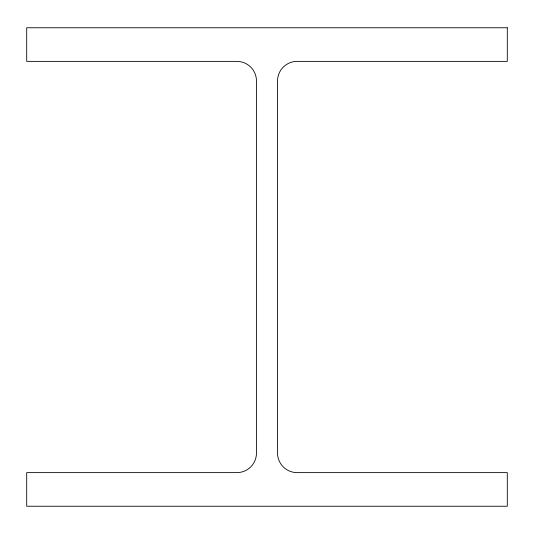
<?xml version="1.0" encoding="UTF-8"?>
<svg xmlns="http://www.w3.org/2000/svg" width="534" height="534" viewBox="0 0 534 534"><rect width="100%" height="100%" fill="white"/><g stroke="black" fill="none" stroke-linecap="round" stroke-linejoin="round"><path stroke-width="0.8" d="M507.3 27.761L26.7 27.761L26.7 61.377L236.889 61.377A19.584 19.584 0 0 1 256.474 80.961L256.474 453.039A19.584 19.584 0 0 1 236.889 472.623L26.7 472.623L26.7 506.239L507.3 506.239L507.3 472.623L297.111 472.623A19.584 19.584 0 0 1 277.526 453.039L277.526 80.961A19.584 19.584 0 0 1 297.111 61.377L507.3 61.377L507.3 27.761"/></g></svg>
